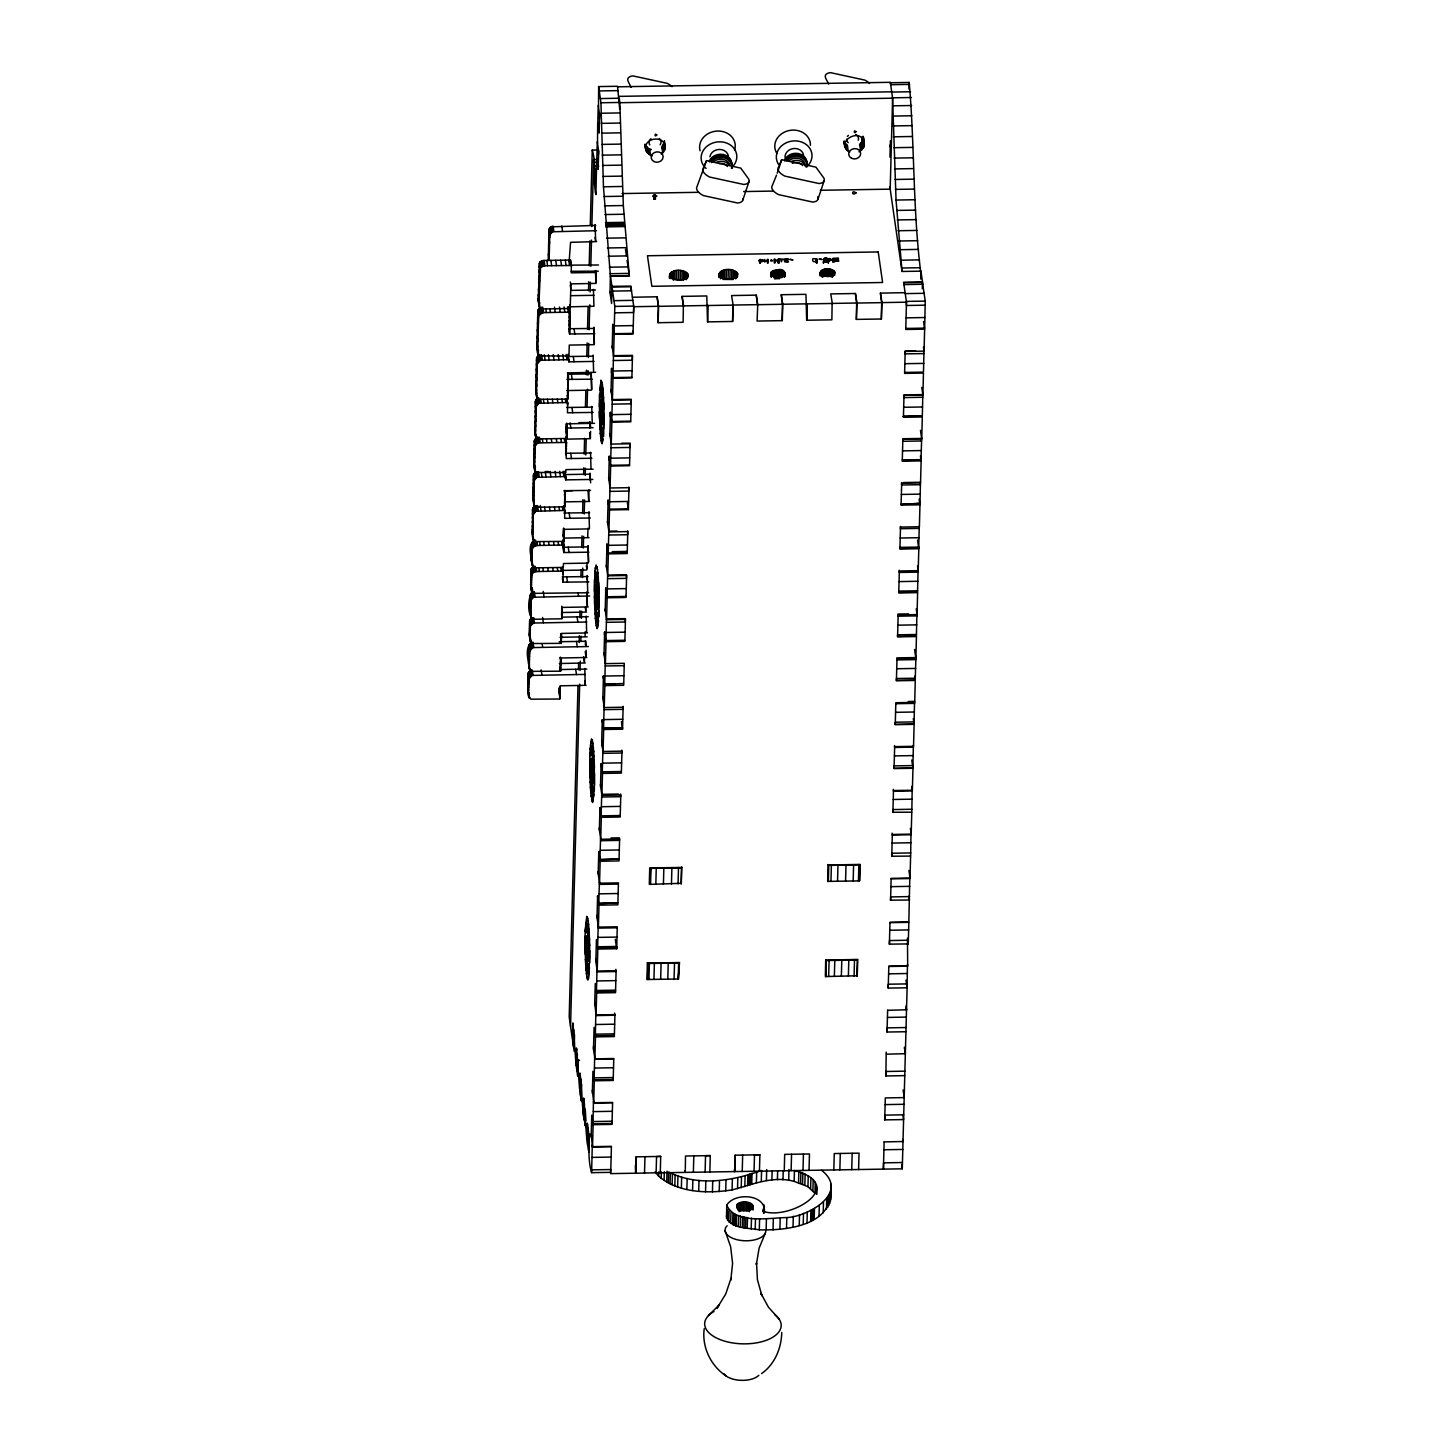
<?xml version="1.0" encoding="UTF-8"?>
<svg xmlns="http://www.w3.org/2000/svg" width="1453" height="1453" viewBox="0 0 1453 1453"><rect width="100%" height="100%" fill="white"/><g stroke="black" fill="none" stroke-linecap="round" stroke-linejoin="round"><path stroke-width="1.5" d="M904.62 372.422L923.49 372.113L923.999 350.754M591.171 1137.136L591.752 1115.196L593.133 1124.695L612.004 1124.386L612.603 1102.427L593.714 1102.736L592.315 1090.204M621.121 771.525L602.25 771.834L602.922 750.493L601.633 740.467M621.793 750.166L621.793 753.017L602.904 753.326M830.662 1195.129C827.683 1226.641 783.912 1230.528 759.301 1229.856C748.549 1227.622 729.751 1229.347 726.464 1216.088M764.26 1212.964C767.293 1194.003 734.491 1191.987 726.754 1205.173C735.236 1224.607 770.326 1217.705 786.818 1217.578C808.068 1216.651 850.15 1192.768 821.581 1170.283M584.996 936.259L585.468 960.07M589.791 765.15L589.736 758.738M594.422 591.262L594.967 570.629M599.326 406.422L600.997 380.141L602.45 384.991M815.242 1182.397L814.951 1193.313L807.959 1186.701L794.155 1181.398L794.446 1170.482C848.715 1185.303 790.014 1221.174 762.607 1211.148L764.441 1206.426M591.153 1133.867L592.552 1146.653L611.422 1146.344L610.696 1173.624L635.488 1173.207L635.924 1156.842L660.715 1156.443M603.576 728.098L622.465 727.79L603.576 728.098L604.103 706.648M622.974 706.321L622.956 709.336L604.085 709.645M623.428 683.491L604.757 684.327L605.265 662.786M920.893 273.473C912.756 210.122 914.754 145.881 909.197 82.44L890.308 82.748L890.671 84.71L909.542 84.401M589.773 962.976L589.646 944.868M594.495 785.455L594.204 761.59M599.126 605.265L598.963 616.817M604.03 420.426L602.141 443.801L601.596 442.366M606.391 622.32L606.446 618.942L625.335 618.615L625.28 622.011L606.391 622.32L605.919 640.555L624.79 640.246M607.554 578.675L607.626 575.079L626.515 574.752L626.443 578.367L607.554 578.675L607.082 596.765L625.952 596.438L625.734 595.458M574.553 1034.754L574.117 1051.118L572.627 1040.802L573.063 1024.438L575.969 1063.959L576.405 1047.94L576.732 1049.847M612.203 551.668L626.897 551.432L627.133 552.63L608.244 552.957L608.807 531.199L617.198 531.071M627.678 530.89L627.605 534.722L608.716 535.031M589.809 759.338L589.845 753.181M594.477 579.311L594.477 597.183M599.399 394.471L599.526 418.192M628.041 507.388L628.295 508.822L609.406 509.131L609.969 487.336M628.858 487.027L628.768 491.078L609.879 491.386M629.458 464.978L610.587 465.305L611.15 443.456M681.112 883.824L681.53 867.822L650.49 868.331L650.054 884.35L681.312 883.315M681.312 883.824L681.748 866.951M599.417 118.51L599.544 114.26M598.454 154.636L598.563 150.622M613.366 360.526L613.493 355.676L632.382 355.367L632.255 360.217L613.366 360.526L612.912 377.598L631.801 377.29M612.203 404.152L612.331 399.575L631.201 399.266L631.092 403.825L612.203 404.152L611.749 421.461L630.62 421.134M632.654 331.248L632.963 333.391L614.092 333.7L614.801 306.42L611.913 286.386L630.802 286.078L631.474 290.782L612.603 291.09M586.104 685.307L560.204 685.816L559.768 699.02L530.89 699.184L528.474 695.896L528.928 678.987L532.179 675.409L531.417 670.124L528.256 673.066L528.002 692.009M529.582 665.311C527.33 659.644 524.914 645.513 532.161 642.299L532.924 647.584L529.673 651.162L529.219 668.071L531.635 671.359L560.513 671.195L560.949 657.991L586.849 657.482M587.502 632.927L561.603 633.417L561.258 643.352L532.379 643.534L529.964 640.228L530.399 625.971L533.596 623.028L532.833 617.743L529.655 620.685L529.491 636.341M532.742 591.97C527.621 595.058 526.204 619.759 535.594 619.232L561.911 618.796L562.293 607.408L588.193 606.936M588.846 581.854L562.965 582.181L563.128 571.083L535.794 571.556L535.031 566.27L531.017 569.322L531.18 586.794M588.302 563.092L563.455 563.528L563.31 567.415L535.994 567.869L533.124 566.833C531.925 559.169 525.804 543.077 535.739 540.207M589.537 528.892L564.363 529.364L564 541.406L535.085 541.588L532.67 538.3L533.305 514.598L535.83 511.238L535.067 505.953L532.543 509.313L532.561 535.013M533.977 500.922L532.833 498.397L533.542 474.731L535.267 472.407L538.482 471.662M535.485 467.139L533.741 464.179L534.359 440.967L536.884 437.607L537.646 442.893L535.122 446.253L534.504 469.464L536.248 472.425L565.835 472.588L565.962 469.61L593.169 469.156M535.303 432.05L535.412 401.373L538.718 397.759M536.829 393.254L535.703 390.73L536.557 358.546L539.081 355.204L540.607 360.235L537.319 363.831L536.466 396.015L538.881 399.303L567.778 399.139L568.541 372.858L595.585 372.313M538.591 350.591L536.847 347.63L537.828 311.051L539.644 308.054L542.877 307.309M539.844 303.078L538.119 300.117L539.789 262.248L543.204 260.505L570.52 260.051L570.52 264.737M588.992 552.176L563.746 552.54L563.837 545.038L537.428 545.474C528.256 546.092 530.654 561.112 533.124 566.833M592.788 479.417L565.689 479.871L565.671 476.511L536.738 477.329L534.214 480.671L533.887 505.063L537.61 507.242L564.926 506.788L565.399 490.86L572.482 490.678M593.151 412.416L567.469 412.779L567.633 402.481L538.7 403.298L536.175 406.658L535.485 436.045L539.426 438.897L566.743 438.443L567.179 423.822L594.549 423.313M594.804 333.736L569.576 333.99L570.048 312.159L542.714 312.613L538.663 315.664L537.61 352.916L539.335 355.876L568.94 356.021L569.267 345.106L594.114 344.652M570.52 260.051L571.392 265.499L543.967 265.79L540.534 267.534L538.881 305.402L540.007 307.927L542.895 308.962L570.194 308.526L570.902 283.898L596.111 283.389M548.217 260.414L549.034 229.865L550.832 226.868L595.73 225.415M596.493 230.7L552.285 231.79L549.797 235.15L549.143 259.306L548.38 254.021M569.158 261.104L570.575 242.306L596.62 241.616M563.492 507.769L563.546 505.88M559.768 699.02L559.242 687.85L560.004 693.135M561.258 643.352L560.695 633.653L561.457 638.939M562.365 570.593L562.456 567.033L563.219 572.319M563.038 545.71L563.074 539.753L563.946 545.202M563.237 536.121L563.492 528.42L564.254 533.705M564.018 508.604L564.091 506.044L564.854 511.329M566.87 401.718L566.961 398.376L567.723 403.662M568.105 355.331L568.069 356.548L593.296 356.148M565.816 436.79L566.252 458.567L591.916 458.258M594.059 361.434L568.831 361.833L568.777 359.672L540.607 360.235M578.003 685.671L569.195 1016.991L572.373 1039.022L572.809 1022.912L573.154 1025.019M578.439 669.779L578.621 662.968M579.166 642.535L579.347 635.742M579.82 617.579L580.001 610.769M580.909 576.732L581.091 569.921M581.69 547.236L581.999 535.885M582.599 513.181L582.962 499.578M583.634 474.604L583.815 467.793M584.179 454.19L584.596 438.297M585.45 406.531L585.868 390.639M586.285 374.747L586.413 370.206M586.776 356.603L587.139 342.981M587.502 329.359L588.102 306.674M588.519 290.782L588.756 281.7M589.191 265.826L589.845 240.853M590.281 224.979L592.261 150.077L596.802 150.004M570.557 1026.508L579.674 684.145M580.038 670.523L580.292 661.133M580.819 641.027L580.946 636.178M581.418 618.342L581.618 611.204M582.508 577.513L582.762 568.087M583.307 548.017L583.616 536.32M584.197 513.999L584.578 499.995M585.232 475.422L585.414 468.229M585.777 455.007L586.213 438.733M587.048 407.367L587.521 389.222M587.902 375.183L588.029 370.642M588.374 357.456L588.737 343.417M589.101 329.795L589.773 304.839M590.118 291.962L590.372 282.136M590.808 266.262L591.498 240.09M591.861 226.559L593.641 159.594L598.164 159.521M594.495 184.876L594.931 168.494L596.329 178.229M619.723 109.356L617.525 86.272L598.654 86.581L598.491 107.013M588.065 491.041L588.701 500.704L588.992 489.788M589.736 428.308L589.9 421.751L590.663 427.037M594.985 231.318L595.149 224.779L595.621 240.98L595.112 237.457M596.802 159.884L597.274 141.704L598.654 151.221L598.164 169.402L596.711 159.358L595.893 194.593C592.715 179.863 596.783 164.716 592.261 150.077M597.764 123.505L598.255 105.324L599.617 114.841L599.145 133.022L597.692 122.96L597.51 143.248M573.39 1046.087L573.826 1029.723M584.524 657.664L584.415 662.023L583.652 656.738M585.105 636.105L585.214 631.746M585.886 606.646L585.777 611.005L585.268 607.481M587.048 562.711L586.885 569.267L586.376 565.744M587.739 536.92L587.975 528.184M590.554 431.396L590.372 437.952L589.609 432.667M593.896 305.548L593.423 289.347M585.414 645.005L585.523 640.646L586.285 645.931M586.812 592.261L587.339 606.282L587.121 591.843M587.139 579.892L587.248 575.533L587.72 591.734M589.809 479.726L589.991 473.188L590.626 482.832M595.385 270.549L595.966 282.372L596.257 271.457M586.177 650.29L585.995 656.847L585.232 651.562M586.649 632.291L586.177 616.09M589.428 527.893L588.955 511.692M591.008 468.465L590.536 452.264M592.225 422.623L591.752 406.422M593.587 371.332L593.133 355.131M579.093 1076.855L577.676 1075.892L576.187 1065.576L576.623 1049.193L579.547 1088.878L580.019 1073.004L580.31 1074.675M576.932 1070.698L577.368 1054.315M577.676 1075.892L578.112 1059.528L579.529 1060.49M580.474 1095.308L580.909 1078.925M582.399 1101.828L581.254 1100.666L581.69 1084.283M585.741 1126.82L583.343 1115.159L583.779 1098.795L586.74 1138.716L587.212 1123.133L587.466 1124.35M584.033 1119.918L584.469 1103.535M584.814 1125.403L585.25 1109.02L585.904 1120.681M610.024 292.671L610.387 275.907L603.467 186.801L600.943 102.763L598.654 86.581M587.575 1144.528L588.011 1128.146M589.119 1151.811L588.81 1133.74L589.555 1135.429M611.913 286.386L611.586 303.459L609.951 292.18M611.422 372.822L611.55 368.19L613.003 378.216L612.421 400.174L631.292 399.866L630.711 421.824L611.84 422.133L610.387 412.125L610.26 416.448M612.585 329.213L612.712 324.255L614.165 334.299L613.584 356.257L632.473 355.949L631.892 377.907L613.003 378.216M592.352 1093.237L592.933 1071.279L594.295 1080.796L593.714 1102.736M594.895 1058.837L593.496 1049.229L594.095 1027.362L595.476 1036.879L594.895 1058.837L613.765 1058.529L613.184 1080.469L594.295 1080.796M594.677 1005.403L595.276 983.463L596.638 992.962L596.057 1014.92L614.928 1014.612L614.347 1036.57L595.476 1036.879M597.219 971.022L595.857 961.505L596.438 939.546L597.801 949.063L597.219 971.022L616.108 970.695L615.527 992.653L596.638 992.962M598.4 927.105L597.02 917.588L597.601 895.629L598.981 905.146L598.4 927.105L617.271 926.796L616.69 948.736L597.801 949.063M599.562 883.188L600.143 861.229L598.781 851.73L598.182 873.671L599.562 883.188L618.433 882.879L617.852 904.838L598.981 905.146M599.944 807.814L599.362 829.772L600.725 839.289L619.614 838.962L619.032 860.921L600.143 861.229M601.106 763.897L600.525 785.855L601.905 795.372L620.776 795.063L620.195 817.004L601.324 817.331L599.926 807.777L599.798 809.339M603.068 751.455L603.649 729.497L602.25 719.816L601.705 741.956L603.068 751.455L621.957 751.147L621.357 773.105L602.486 773.414L601.088 763.788L600.961 765.658M603.449 676.081L602.868 698.039L604.23 707.557L623.119 707.23L622.538 729.188L603.649 729.497M604.611 632.164L604.03 654.122L605.411 663.64L624.281 663.331L623.7 685.289L604.829 685.598L603.413 675.845L603.286 678.297M605.792 588.265L605.211 610.224L606.573 619.723L625.462 619.414L624.863 641.372L605.992 641.681L604.575 631.873L604.448 634.634M606.954 544.348L606.373 566.307L607.735 575.824L626.624 575.497L626.043 597.455L607.154 597.764L605.738 587.92L605.61 590.99M608.135 500.431L607.536 522.39L608.916 531.907L627.787 531.598L627.206 553.557L608.335 553.865L606.882 543.949L606.773 547.345M609.297 456.533L608.716 478.491L610.078 487.99L628.967 487.681L628.386 509.64L609.497 509.949L608.062 499.995L607.935 503.701M610.46 412.616L609.879 434.574L611.259 444.091L630.13 443.764L629.549 465.723L610.66 466.032L609.225 456.06L609.098 460.074M611.64 368.699L611.041 390.657L612.421 400.174M612.803 324.782L612.222 346.758L613.584 356.257M591.825 1169.847L610.696 1169.538L610.514 1172.353L591.625 1172.662L592.279 1144.891M593.115 1121.553L611.985 1121.226L611.876 1123.46L592.987 1123.768L593.46 1101.083M594.277 1077.872L613.148 1077.563L613.021 1079.488L594.15 1079.797L594.658 1057.275M595.439 1034.173L614.31 1033.864L614.183 1035.499L595.312 1035.826L595.839 1013.467M596.602 990.492L615.473 990.165L615.346 991.509L596.456 991.836L597.02 969.641M597.764 946.775L616.635 946.466L616.508 947.519L597.619 947.846L598.2 925.815M598.927 903.058L617.816 902.749L598.781 903.839L599.381 881.989M600.089 859.341L618.978 859.032L599.944 859.849L600.561 838.163M618.524 794.046L601.742 794.319L601.088 815.841L619.977 815.533M592.552 1146.653L593.133 1124.695M600.725 839.289L601.324 817.331M601.905 795.372L602.486 773.414M604.23 707.557L604.829 685.598M605.411 663.64L605.992 641.681M606.573 619.723L607.154 597.764M607.735 575.824L608.335 553.865M608.916 531.907L609.497 509.949M610.078 487.99L610.66 466.032M611.259 444.091L611.84 422.133M627.097 260.378L629.349 275.979L610.46 276.306L612.022 287.076L630.893 286.768L633.78 306.71L633.054 333.99L614.165 334.299M653.814 199.297L653.923 195.192L656.865 196.155L653.832 197.118L652.669 196.119L653.923 195.192M654.195 199.243L654.304 195.138M654.613 199.224L654.722 195.12M655.012 199.243L655.121 195.156M655.394 199.297L655.503 195.211M635.433 1165.578L635.905 1173.243L660.261 1172.698M656.992 296.83L658.354 306.329L657.918 322.711L683.128 322.294L683.364 305.893L681.984 296.376L706.776 295.958L707.502 321.876L732.712 321.458L733.147 305.094L731.567 295.558L756.359 295.141L757.739 304.658L757.086 321.059L782.295 320.641L782.731 304.276L781.369 294.759M658.136 322.657L658.572 306.292L657.192 296.793L632.4 297.229M635.905 1173.243L636.341 1156.879M647.529 979.504L647.947 963.502L679.005 962.976L678.569 978.995L647.003 979.504L647.366 962.558M650.998 867.968L650.563 884.332L649.291 884.278L649.727 867.913L681.748 867.459M648.964 979.485L649.4 963.103M644.514 1173.098L644.95 1156.733M669.47 278.449C667.563 268.351 684.872 267.951 688.25 274.962C686.143 281.991 671.904 281.555 669.561 274.799M669.688 277.541L669.779 273.909M670.178 278.522L670.323 273.073M671.032 277.777L671.177 272.329M655.83 884.241L656.266 867.877M672.085 278.94L672.285 271.675M653.941 979.395L654.377 963.03M673.375 280.229L673.629 271.13M674.918 279.83L675.155 270.73M676.862 270.494L676.626 279.575L682.002 279.884L682.238 270.785M678.46 279.503L678.714 270.403M660.661 979.286L661.097 962.921M663.422 884.114L663.858 867.75M656.12 1172.916L656.556 1156.534L660.697 1156.334L660.28 1172.807L902.277 1168.811L907.108 987.822L905.982 980.103M680.276 279.612L680.531 270.512M794.155 1181.398C772.778 1175.404 752.345 1184.722 732.076 1189.898C707.502 1193.73 678.642 1193.022 658.681 1176.204L658.79 1171.844M683.564 280.302L683.818 271.202M661.188 1178.401L661.369 1171.844M685.017 279.03L685.198 271.765M686.179 279.702L686.379 272.419M667.799 979.159L668.235 962.794M687.16 278.649L687.305 273.2M671.468 883.987L671.904 867.623M687.85 277.686L687.941 274.054M664.094 1180.49L664.33 1171.754M666.727 1182.088L667.018 1171.172M668.344 1182.96L668.634 1172.044C697.985 1186.683 731.967 1181.144 761.572 1170.464L761.281 1181.38M674.083 979.068L674.519 962.685M670.051 1183.814L670.342 1172.916M678.061 883.878L678.497 867.514M672.14 1184.776L672.43 1173.861M678.642 962.631L678.206 978.995L679.532 962.54L647.439 963.139M674.846 1185.884L675.136 1174.968M677.643 1186.901L677.933 1175.986M681.366 1188.064L681.657 1177.148M707.72 321.839L708.156 305.475L683.364 305.893M686.869 1189.444L687.16 1178.528M692.572 1190.516L692.863 1179.6M693.372 1172.299L693.808 1155.916M719.053 277.614C717.146 267.534 734.455 267.134 737.833 274.145C735.727 281.156 721.487 280.738 719.144 273.981M719.271 276.724L719.362 273.091M719.816 275.888L719.907 272.256M720.561 278.776L720.761 271.493M721.669 278.122L721.869 270.839M698.711 1191.315L699.002 1180.399M723.213 270.312L722.958 279.412L733.147 279.485L733.402 270.385M724.502 279.012L724.738 269.913M726.209 278.758L726.446 269.659M728.044 278.685L728.298 269.586M705.105 1172.099L705.54 1155.734L710.281 1155.571L709.863 1171.99M705.54 1191.787L705.831 1180.871M729.86 278.794L730.114 269.695M731.586 279.067L731.822 269.967M732.512 321.44L732.948 305.057L757.739 304.658M734.6 278.213L734.782 270.93M735.763 278.885L735.963 271.602M712.442 1191.878L712.733 1180.962M736.744 277.832L736.889 272.365M737.434 276.869L737.525 273.218M719.235 1191.569L719.526 1180.653M725.719 1190.915L726.01 1179.999M726.464 1218.322L726.754 1205.173M727.463 1220.484L727.753 1209.568M728.807 1221.973L729.097 1211.075M730.677 1223.372L730.968 1212.456M732.076 1189.898L732.366 1178.982M732.875 1224.552L733.166 1213.636M733.275 1224.697L733.565 1213.8M734.655 1171.572L735.091 1155.208L759.883 1154.79L759.447 1171.172M735.182 1155.244L734.746 1171.608L734.364 1169.611M733.947 1224.988L734.237 1214.072M734.346 1225.133L734.582 1214.199M759.901 263.175L759.992 259.542L763.188 260.287L759.901 259.978L760.155 261.776L763.37 261.177L759.574 261.976L758.666 260.523L759.992 259.542M734.782 1225.297L735.073 1214.381M760.246 263.12L760.337 259.488M735.49 1225.551L735.781 1214.635M735.963 1225.714L736.144 1214.781M736.217 1225.805L736.362 1214.835M737.525 1188.736L737.815 1177.82M737.198 1208.624L737.307 1204.265C741.066 1200.16 756.268 1201.667 751.928 1208.714C747.968 1212.038 734.401 1211.239 737.307 1204.265M738.015 1210.131L738.197 1203.593M738.233 1226.386L738.524 1215.471M739.105 1211.729L739.341 1203.011M740.431 1211.293L740.667 1202.557M741.23 1187.755L741.52 1176.839M740.285 1226.95L740.576 1216.034M742.229 1171.481L742.665 1155.117M741.865 1211.003L742.102 1202.267M767.438 263.047C766.93 254.511 769.545 264.591 767.747 260.832L765.004 260.868C764.95 265.245 763.551 256.527 764.968 260.559L767.693 260.505L767.529 259.397M742.356 1227.44L742.646 1216.524M768.165 263.029L768.256 259.397M743.391 1210.839L743.627 1202.103M744.826 1186.647L745.117 1175.731M743.972 1227.803L744.263 1216.888M744.953 1210.839L745.189 1202.103M745.589 1228.13L745.879 1217.214M770.798 276.161L770.907 272.528C793.156 260.378 783.476 289.51 770.907 272.528M771.18 277.323L771.325 271.874M746.515 1210.967L746.751 1202.249M747.587 1185.684L747.877 1174.769M771.852 276.724L771.997 271.275M747.242 1228.439L747.532 1217.523M748.604 1185.285L748.894 1174.387M772.724 276.215L772.869 270.767M748.023 1211.257L748.259 1202.521M749.639 1184.885L749.93 1173.97M773.722 277.614L773.922 270.349M774.249 262.939L774.34 259.288L778.154 261.395L778.517 259.215L778.899 261.903L775.103 259.796L774.721 261.958L774.34 259.288M749.439 1211.693L749.657 1202.957M750.347 1184.595L750.711 1173.661M775.085 262.92L775.194 259.27M774.885 279.121L775.139 270.022M750.747 1210.077L750.929 1203.538M751.746 1184.068L752.036 1173.152M776.229 278.922L776.465 269.84M751.201 1229.056L751.492 1218.141M751.819 1208.569L751.928 1204.192M752.527 1209.296L752.654 1204.918M777.736 262.866L777.827 259.233M752.963 1210.058L753.09 1205.699M754.053 1171.281L754.488 1154.917L759.883 1154.808M777.682 278.867L777.918 269.768M778.427 262.866L778.517 259.215M779.189 263.175L779.244 259.215L783.585 259.451L781.805 259.488L781.423 261.849L781.078 259.506L779.244 259.215M779.117 278.958L779.353 269.858M755.215 1229.529L755.506 1218.613M756.395 1182.56L756.686 1171.663M780.497 277.341L780.697 270.076M781.732 277.668L781.932 270.403M782.876 276.288L783.022 270.839M782.095 320.604L782.531 304.24L781.151 294.723L805.943 294.323L806.669 320.241L831.879 319.823L832.115 303.423L856.907 303.005L856.471 319.388L881.462 319.006L881.898 302.642L880.536 293.125L905.11 292.671M783.803 276.815L783.948 271.366M784.529 277.414L784.674 271.965M759.301 1229.856L759.592 1218.94M785.092 276.27L785.183 272.637M763.57 1213.237L763.788 1204.501M766.403 1180.49L766.694 1169.574M766.131 1230.092L766.421 1219.176M771.888 1179.909L772.124 1171.172M773.032 1229.946L773.323 1219.031M777.409 1179.691L777.646 1170.955M779.898 1229.401L780.188 1218.486M782.985 1179.836L783.221 1171.1M784.257 1170.791L784.674 1154.372L809.466 1153.973L809.03 1170.373M806.887 320.205L807.323 303.84L782.531 304.24M786.527 1228.475L786.818 1217.578M788.688 1180.399L788.979 1169.483M791.122 1170.664L791.558 1154.3M815.823 262.43L815.696 258.743L812.863 258.743C810.865 264.573 821.145 260.232 815.696 258.743M816.023 262.466L816.132 258.834M816.404 262.612L816.314 258.888M816.731 262.775L816.677 259.052M817.058 263.066L816.949 259.233M793.011 1227.204L793.302 1216.288M820.218 276.052C817.948 267.534 832.133 266.734 835.003 272.528C833.35 278.05 822.144 277.723 820.309 272.401M820.382 275.344L820.491 271.693M820.818 274.69L820.909 271.039M821.435 275.907L821.581 270.458M822.253 277.214L822.452 269.949M798.569 1182.56L798.859 1171.645M823.379 263.138C823.887 249.444 834.076 266.916 823.524 259.379M823.306 276.796L823.506 269.513M823.488 262.902L823.76 259.07M823.778 262.593L824.051 258.852M824.142 262.375L824.45 258.652M824.596 262.23L824.686 258.598M799.241 1225.533L799.513 1214.617M824.523 276.488L824.705 269.205M824.85 262.176L824.941 258.543M800.621 1183.251L800.912 1172.335M825.122 262.139L825.231 258.489M825.431 262.103L825.522 258.471M825.758 262.103L825.849 258.452M826.085 262.103L826.176 258.471M825.867 276.288L826.049 269.005M826.394 262.121L826.503 258.489M826.684 262.158L826.793 258.507M826.957 262.194L827.066 258.561M802.583 1184.013L802.873 1173.098M803 1170.482L803.436 1154.1M827.211 262.248L827.32 258.616M827.302 276.233L827.502 268.95M827.538 258.688L827.665 262.412L827.956 258.888M828.21 262.811L828.083 258.961M828.446 263.138L828.392 259.27M803.218 1224.225L803.509 1213.309M828.737 276.306L828.936 269.041M804.853 1185.012L805.144 1174.097M830.081 276.524L830.281 269.241M831.316 276.851L831.516 269.568M806.996 1222.772L807.287 1211.856M807.959 1186.701L808.249 1175.804M832.424 277.287L832.605 270.004M832.678 262.049L833.459 258.398L833.84 261.086L830.044 258.979L829.663 261.159L829.282 258.471L833.078 260.577L832.769 258.416M833.368 262.049L833.459 258.398M833.386 275.997L833.532 270.53M834.167 274.78L834.258 271.148M834.603 262.03L834.694 258.38L838.544 258.325L835.439 258.707L838.472 259.469L835.729 260.723L838.98 260.995L835.075 261.068L834.694 258.38M834.676 275.452L834.767 271.802M810.611 1188.554L810.901 1177.638M810.611 1221.174L810.901 1210.258M811.882 1220.538L812.173 1209.622M812.899 1190.643L813.19 1179.727M813.026 1219.939L813.317 1209.023M814.17 1219.321L814.461 1208.406M816.277 1193.93L816.513 1185.194M816.822 1194.33L817.004 1187.773M828.373 881.39L828.791 865.389L859.849 864.862L859.413 880.881L827.683 881.408L827.974 864.517M819.02 1216.252L819.31 1205.354M825.558 976.561L825.722 959.924L825.558 976.561L857.379 975.762M825.831 976.543L826.267 960.542L857.306 960.033L856.889 976.035M828.664 976.507L829.1 960.124M830.953 881.353L831.388 864.971M823.197 1212.874L823.488 1201.958M826.466 1209.332L826.757 1198.416M827.865 1207.316L828.156 1196.4M834.367 976.416L834.803 960.033M837.546 881.244L837.981 864.862M828.955 1205.391L829.245 1194.475M829.808 1203.447L830.099 1192.532M830.408 1201.504L830.953 1184.213M830.753 1199.579L831.152 1186.72M856.253 319.424L856.689 303.059L855.327 293.542M833.822 1169.956L834.258 1153.555L859.05 1153.155L858.596 1169.556M841.36 976.289L841.796 959.924M845.573 881.099L846.009 864.735M839.87 1169.865L840.288 1153.5M848.37 976.18L848.806 959.815M853.165 880.972L853.601 864.608M854.073 976.089L854.509 959.706M858.868 864.517L858.432 880.899L859.686 880.809L860.122 864.426L828.119 865.025M851.73 1169.665L852.166 1153.301M857.179 976.035L857.815 959.398L825.994 960.179M881.263 318.97L881.699 302.605L880.318 293.088M889.962 157.215L890.398 140.65M617.616 86.817L890.326 82.312L892.614 98.186L890.18 189.144L820.327 190.289M909.015 89.105L909.197 82.44M884.132 1141.822L883.406 1169.102L883.569 1162.836L902.458 1162.527M903.058 1115.759L903.603 1119.573L884.714 1119.882L885.313 1097.923L904.184 1097.596L903.094 1089.986M904.765 1075.638L885.876 1075.965L886.203 1052.117M905.945 1031.739L887.038 1032.03L887.638 1010.089M907.108 987.822L888.219 988.076L888.818 966.191L907.689 965.864L907.453 938.202M889.399 944.232L889.981 922.274L908.851 921.965L909.814 876.613M890.562 900.315L891.143 878.357L910.032 878.048L910.613 856.089L891.706 856.235L891.815 853.238L910.704 852.929L910.995 832.823M891.742 856.398L892.324 834.458L911.194 834.131L911.776 812.191L892.869 812.263L892.977 809.575L911.866 809.248L912.175 789.015M892.905 812.499L893.486 790.541L912.375 790.232L912.956 768.274L911.757 760.01M922.292 288.729L922.492 281.936L903.603 282.245L906.49 302.188L905.764 329.468L924.635 329.159L924.054 351.117L905.183 351.426L904.601 373.385L923.472 373.076L922.891 395.034L904.002 395.343L903.421 417.302L922.31 416.993L921.711 438.933L902.84 439.26L902.259 461.219L921.129 460.892L920.548 482.85L901.677 483.159L901.078 505.117L919.967 504.809L919.386 526.767L900.497 527.076L899.916 549.034L918.805 548.725L918.205 570.666L899.334 570.993L898.753 592.951L917.624 592.624L917.043 614.583L898.172 614.891L897.573 636.85L916.462 636.541L915.88 658.5L896.991 658.808L896.41 680.767L915.281 680.458L914.7 702.398L895.829 702.725L895.248 724.666L914.119 724.357L913.537 746.315L894.648 746.624L894.067 768.583L912.956 768.274M884.714 1119.882L884.841 1115.123L903.73 1114.796M920.748 279.067L920.93 271.166L902.041 271.457L889.854 186.765M907.09 987.768L907.453 964.229M908.252 943.814L908.851 922.346L889.962 922.655M913.029 765.586L894.14 765.894L894.031 768.292L912.902 767.983L913.374 745.207M914.191 721.887L895.302 722.214L895.175 724.339L914.064 724.012L914.555 701.381L908.252 701.49M915.354 678.206L896.465 678.515L896.338 680.349L915.227 680.04L915.844 659.626L915.735 657.573L896.846 657.882L896.955 659.934L915.844 659.626M916.516 634.507L897.627 634.816L897.5 636.378L916.389 636.069L916.916 613.747M917.678 590.79L898.789 591.099L898.662 592.388L917.533 592.079L918.096 569.921M918.841 547.073L899.952 547.381L899.825 548.399L918.696 548.09L919.277 526.095M920.003 503.356L900.969 504.409L920.003 503.356L920.457 482.269L903.675 482.541M904.238 460.383L921.02 460.111L921.638 438.425L902.749 438.733L902.785 441.276L921.656 440.967M922.328 415.867L903.294 416.412L922.328 415.867L922.818 394.598L903.929 394.907L903.948 397.577L922.837 397.268M905.782 328.451L924.671 328.124L925.252 301.098L922.455 282.427L903.584 282.754L903.948 284.588L922.818 284.261M593.55 163.045L593.641 159.612M885.876 1075.965L886.003 1071.479L904.892 1071.17M887.038 1032.03L887.165 1027.852L906.054 1027.543M888.219 988.076L888.328 984.208L907.217 983.899M599.036 610.986L597.219 628.64L596.22 625.226M594.331 790.686L594.477 773.268M910.577 855.908L910.704 852.929M589.936 753.78L590.063 748.386M585.214 931.3L587.266 917.243M911.739 811.955L911.866 809.248M603.631 436.318L604.012 414.541M594.241 790.105L592.606 802.51L591.153 795.953M589.518 967.607L587.866 980.03L587.339 978.614M602.123 721.978L602.25 719.816M599.689 390.258L601.088 380.74L601.996 382.411M594.767 575.097L595.294 567.723M590.136 748.985L591.462 738.869L592.443 741.121M661.369 154.254L665.183 148.696L664.421 140.632M858.977 151.857L863.881 147.007L863.609 137.345M598.636 620.576L597.564 627.732L596.693 627.206M594.005 794.446L592.515 801.911L591.607 799.114M598.636 853.038L598.763 851.767M590.408 745.098L591.989 739.722M704.233 1328.66C701.672 1346.731 710.735 1365.838 725.937 1375.846M781.75 1332.492C781.423 1348.293 774.703 1364.367 761.535 1373.648M589.664 595.984L533.505 597.256L531.108 599.944L530.672 616.417M535.794 571.556L532.888 572.736L531.689 575.243L531.362 590.808L533.705 593.369L588.737 592.751M597.474 896.737L597.619 895.756M603.249 439.133L602.051 443.201M588.701 978.359L589.755 950.771M864.299 142.013C859.395 126.229 833.84 143.466 849.751 152.002M595.385 568.323L596.093 564.981L597.546 569.812M662.731 153.11L661.823 146.771L664.275 142.321L665.183 148.696M863.482 139.016L863.881 147.007M706.503 160.647L702.816 169.184A12.641 5.885 18.5 0 0 709.627 177.048L743.863 184.477A12.641 5.885 18.5 0 0 748.767 179.155L740.739 168.094L706.503 160.647L696.623 187.709A12.641 5.885 18.5 0 0 703.434 195.592L737.67 203.02A12.641 5.885 18.5 0 0 742.919 198.825M742.883 199.896L749.076 181.353M777.21 173.179L781.696 159.703L815.932 167.149L823.96 178.21A12.641 5.885 18.5 0 1 819.056 183.532L784.82 176.104A12.641 5.885 18.5 0 1 778.009 168.239L781.696 159.703M818.075 198.952L824.269 180.408M776.556 175.105L771.815 186.783A12.641 5.885 18.5 0 0 778.626 194.648L812.863 202.076A12.641 5.885 18.5 0 0 817.767 196.754M765.422 1232.87L759.12 1248.145L756.359 1264.51L756.541 1262.948L757.413 1279.639L761.917 1295.767L760.954 1293.406L768.492 1307.264L779.062 1319.033M862.973 140.632L859.649 144.61L860.576 150.949M572.627 1040.802L573.59 1039.694M708.483 1315.546L719.253 1304.848L717.074 1308.118L725.737 1293.987L731.022 1278.349L730.823 1280.075L732.584 1263.329L730.659 1246.747L725.12 1230.891M576.187 1065.576L577.495 1064.668M537.646 442.893L566.688 442.438M535.83 511.238L564.763 510.421L564.654 518.34L590.336 517.976M583.343 1115.159L585.396 1114.633M533.596 623.028L586.776 622.029M532.924 647.584L588.338 646.549M532.179 675.409L585.359 674.41M568.849 306.837L593.968 306.256M559.351 663.531L585.287 662.968M565.326 439.169L590.536 438.661M566.616 390.585L591.462 390.112M599.29 90.94L618.161 90.631M618.996 96.37L891.688 91.811M891.724 92.066L910.613 91.757M600.38 98.55L619.25 98.241L619.813 102.455L623.337 205.545L629.276 275.58L610.387 275.907M600.943 102.763L619.813 102.455M911.431 97.514L892.56 97.823L896.047 200.06L902.041 271.457M619.904 102.709L892.614 98.186M892.741 105.833L911.63 105.524M601.124 113.243L620.013 112.934M892.941 116.077L911.83 115.75M601.342 123.36L620.213 123.051M893.177 125.939L912.048 125.612M601.56 133.167L620.449 132.841M893.45 136.8L912.339 136.491M601.887 144.41L620.758 144.101M893.795 147.697L912.666 147.389M602.214 155.162L621.103 154.853M594.023 162.264L598.218 162.191M894.14 158.105L913.029 157.796M602.577 165.442L621.466 165.115M594.604 166.296L598.799 166.223M894.558 168.911L913.428 168.602M603.013 176.431L621.902 176.122M895.012 179.464L913.883 179.155M603.467 186.801L622.356 186.474M621.993 193.576L698.621 192.305M743.7 191.56L772.996 191.088M895.484 189.399L914.355 189.09M603.958 196.536L622.828 196.228M896.047 200.06L914.918 199.733M604.448 205.854L623.337 205.545M604.975 214.554L623.846 214.245M896.646 210.431L915.535 210.122M605.483 222.636L624.354 222.309M605.574 224.071L624.463 223.744M897.264 219.93L916.135 219.621M605.683 225.487L624.554 225.161M605.774 226.886L624.645 226.559M898.027 230.736L916.916 230.428M606.609 238.165L625.48 237.856M898.844 240.998L917.733 240.689M607.408 247.973L626.279 247.664M899.625 249.716L918.496 249.389M608.153 256.218L627.042 255.91M900.678 260.178L919.549 259.869M609.297 267.207L628.186 266.898M596.438 272.474L571.192 272.837L571.41 265.136L598.491 264.991M901.586 268.024L920.457 267.715M610.097 273.709L628.967 273.4M570.648 290.4L595.476 289.982M571.41 295.685L593.986 295.304M905.237 293.615L924.126 293.306M613.965 300.662L632.854 300.353M614.801 306.42L633.69 306.111L633.526 312.522L614.637 312.831M925.252 301.098L906.363 301.407L906.4 305.493L925.27 305.184M633.78 306.71L658.572 306.292M881.699 302.605L906.49 302.188M658.354 306.329L683.564 305.911L682.202 296.412M707.938 305.511L733.147 305.094M782.731 304.276L757.522 304.694L756.159 295.177M807.105 303.877L832.315 303.459L830.735 293.906L855.526 293.506L856.907 303.005M856.689 303.059L881.898 302.642M906.073 317.844L924.943 317.535M614.292 325.908L633.163 325.599M569.576 333.99L568.813 328.705L594.041 328.451M915.608 350.881L905.11 351.063L905.11 353.878L923.999 353.569M904.856 363.704L923.727 363.395M613.093 371.024L631.964 370.715M567.905 374.166L591.389 373.911M566.924 379.396L592.152 379.197M566.706 407.494L592.388 407.131M903.693 407.294L922.564 406.967M611.931 414.614L630.802 414.305M578.984 422.66L590.1 422.46M565.617 428.054L593.078 427.709M621.648 443.274L630.039 443.147L629.93 447.451L611.041 447.76M565.489 453.282L591.153 452.973M902.531 450.866L921.402 450.557M610.769 458.185L629.658 457.877M902.295 459.929L921.166 459.62M548.489 471.499L545.256 471.553L546.019 476.838M589.773 474.168L564.926 474.586L564.908 471.226L565.744 477.383M920.494 484.684L901.623 484.993L901.568 482.578M590.554 490.387L563.946 490.696M901.369 494.438L920.258 494.129M564.854 501.866L589.718 501.448M609.606 501.757L628.495 501.448M563.909 513.054L589.573 512.691M919.331 528.402L900.46 528.71L900.388 526.404M589.028 537.664L564.091 538.082L563.383 532.779M900.206 538.01L919.095 537.701M608.444 545.329L627.333 545.02M562.983 547.254L588.229 546.891M564.091 570.375L586.685 570.012M562.202 576.895L588.084 576.569M918.169 572.137L899.298 572.446L899.207 570.23M899.044 581.6L917.933 581.273M607.281 588.901L626.17 588.592M561.802 612.512L586.54 612.094M562.002 617.144L588.229 616.708M908.525 613.892L898.027 614.056L898.136 616.181L917.006 615.872M897.881 625.171L916.77 624.863M606.137 632.473L625.008 632.164M560.059 637.286L587.175 636.832M559.187 641.736L585.341 641.3M605.247 665.983L624.118 665.674M560.604 669.524L586.83 669.088M896.737 668.743L915.608 668.434M604.975 676.026L623.846 675.718M615.037 683.636L604.757 684.327M895.793 703.706L914.682 703.379M895.575 712.333L914.446 712.006M603.812 719.598L622.683 719.289M913.519 747.151L894.63 747.46L894.485 745.516M894.412 755.905L913.283 755.596M602.65 763.152L621.539 762.843M912.357 790.941L893.468 791.249L893.304 789.324M601.742 797.007L620.631 796.698L620.613 794.01M893.25 799.477L912.121 799.168M601.488 806.724L620.377 806.397M611.041 837.981L619.432 837.854L619.468 840.379L600.579 840.706M911.176 834.73L892.305 835.039L892.124 833.132M892.088 843.067L910.977 842.758M600.325 850.277L619.214 849.969M891.143 878.847L910.014 878.538M599.417 884.405L618.306 884.096M890.925 886.657L909.814 886.348M599.181 893.831L618.052 893.522M909.542 896.592L890.653 896.901L890.544 900.188L909.451 900.006L908.888 896.192M598.255 928.122L617.144 927.795M889.763 930.247L908.652 929.92M598.018 937.385L616.889 937.076M908.379 940.236L889.49 940.563L889.381 944.141L908.27 943.923M888.8 966.481L907.689 966.172M597.092 971.839L615.981 971.53L615.89 969.333M888.6 973.837L907.489 973.51M596.856 980.938L615.727 980.63M887.638 1010.325L906.527 1009.781L905.982 1005.985M595.93 1015.574L614.819 1015.247L614.71 1013.141M887.438 1017.427L906.327 1017.1M595.694 1024.51L614.583 1024.183M886.475 1054.17L905.346 1053.697L904.529 1047.976M594.767 1059.31L613.638 1059.001M594.531 1068.064L613.42 1067.755M593.605 1103.063L612.476 1102.754M885.131 1104.607L904.002 1104.298M593.369 1111.618L612.258 1111.309M884.132 1141.913L903.021 1141.513L902.694 1139.388M592.424 1147.016L611.313 1146.708M883.933 1149.759L902.803 1149.45M592.152 1157.387L611.041 1157.078M710.299 1155.607L685.507 1156.025L685.289 1172.426L684.817 1170.664M571.247 271.293L598.309 271.166M651.362 149.55L649.636 148.933L650.544 155.308L652.27 155.889M644.878 144.791L646.658 152.075L650.544 155.308M529.855 636.941L532.161 647.82M528.365 692.609L529.437 693.571M646.785 146.989L648.092 148.115L649.001 154.454M658.681 1176.204L655.067 1171.899M530.981 612.93L529.927 611.132M645.895 150.622L644.987 144.283L646.785 147.025L647.693 153.364M828.591 84.074L825.613 77.972A12.641 5.885 18.5 0 1 830.517 72.65L864.753 80.078A12.641 5.885 18.5 0 1 869.512 83.366M631.092 87.343L628.096 81.241A12.641 5.885 18.5 0 1 633.018 75.919L667.254 83.348A12.641 5.885 18.5 0 1 671.994 86.635M665.093 145.318C662.223 134.984 644.188 138.235 645.477 149.005M587.72 918.641L586.74 916.389L585.123 930.701L585.25 954.421M601.142 440.386L601.687 442.965M586.867 976.616L587.43 979.195M606.864 595.766L607.082 596.765M608.008 551.74L608.244 552.957M583.888 1099.521L583.616 1098.05L583.143 1113.797L580.201 1073.985L579.765 1090.349L581.254 1100.666M596.983 566.652L597.964 573.445M592.37 740.521L592.915 743.7M587.63 918.042L588.174 921.22M609.17 507.715L609.406 509.131M610.314 463.67L610.587 465.305M595.512 191.905L595.803 193.758M611.459 419.645L611.749 421.461M612.621 375.601L612.912 377.598M597.782 166.768L598.091 168.766M613.765 331.556L614.092 333.7M598.745 130.261L599.054 132.441M920.93 271.166L922.492 281.936M923.545 321.549L924.635 329.159M923.454 346.995L924.054 351.117M921.783 387.424L922.891 395.034M920.476 430.36L921.711 438.933M920.421 455.97L921.129 460.892M919.15 499.106L919.967 504.809M863.1 136.255L864.39 145.391M861.593 138.326L863.064 148.497M861.03 143.484L861.938 149.822M917.533 540.007L918.805 548.725M917.497 565.816L918.205 570.666M916.225 608.88L917.043 614.583M847.299 144.81L848.207 151.148M845.991 143.72L846.899 150.059M844.938 142.43L845.846 148.769M844.175 140.977L845.101 147.316M844.066 141.486L844.683 145.718M914.573 649.509L915.88 658.5M914.682 676.244L915.281 680.458M913.301 718.654L914.119 724.357M911.812 786.418L912.375 790.232M910.359 828.428L911.194 834.131M908.924 870.438L910.032 878.048M904.42 1047.268L905.346 1053.861M901.677 1164.616L902.277 1168.811M663.767 143.956L664.693 150.313M662.949 145.445L663.858 151.784M645.731 145.736L646.658 152.075M625.48 249.244L626.461 255.928M627.405 502.901L628.386 509.64M600.688 437.244L601.233 440.986M570.575 262.012L571.083 265.536M568.759 260.087L569.522 265.372M570.357 281.991L570.866 285.514M561.784 225.978L562.529 231.263M570.266 285.133L570.775 288.657M565.29 260.141L566.052 265.427M574.062 328.778L574.825 334.063M569.685 305.003L570.194 308.526M570.139 312.613L569.285 306.874L569.612 332.41M569.322 309.38L570.085 314.647M569.231 312.577L569.994 317.862M569.14 316.445L569.903 321.731M560.749 260.214L561.512 265.499M567.505 306.91L568.268 312.195M569.031 320.495L569.794 325.781M568.922 324.219L569.685 329.504M573.317 356.475L574.08 361.761M553.103 226.123L553.865 231.408M552.285 226.25L553.048 231.536M564.036 306.964L564.799 312.25M551.522 226.505L552.285 231.79M550.832 226.868L551.577 232.153M555.736 260.305L556.499 265.59M550.215 227.34L550.978 232.607M571.41 374.238L572.155 379.524M621.43 721.578L622.538 729.188M549.724 227.885L550.487 233.17M568.014 354.387L568.849 361.016M568.087 356.094L568.831 361.833M549.343 228.502L550.106 233.788M549.107 229.193L549.797 235.15M548.962 232.298L549.724 237.584M559.496 307.037L560.259 312.322M566.234 354.405L566.997 359.69M548.816 237.838L549.579 243.123M568.395 377.925L567.633 372.64L568.159 387.17M548.616 245.43L549.379 250.715M550.887 260.378L551.65 265.663M567.524 377.035L568.286 382.321M571.955 407.476L572.718 412.761M562.783 354.478L563.546 359.763M567.524 388.332L568.032 391.856M567.415 392.274L567.923 395.797M567.342 394.889L567.851 398.413M554.501 307.11L555.264 312.395M567.288 395.616L567.778 399.139M546.818 260.45L547.581 265.736M566.906 399.884L567.669 405.169M570.103 422.805L570.866 428.09M565.362 398.994L565.871 402.517M558.224 354.55L558.987 359.835M544.112 260.487L544.875 265.772M595.784 622.084L596.311 625.825M543.204 260.505L543.967 265.79M566.597 423.114L567.106 426.637M549.906 308.962L550.415 312.486M567.033 429.089L566.27 423.804L566.743 438.443M570.738 453.318L571.501 458.585M542.369 260.632L543.131 265.917M566.198 426.492L566.961 431.777M561.893 399.048L562.402 402.572M566.143 429.107L566.888 434.393M541.606 260.868L542.35 266.153M566.071 431.305L566.797 438.043M540.897 261.231L541.66 266.517M540.28 261.703L541.043 266.989M565.889 438.679L566.634 443.964M553.23 354.623L553.993 359.908M566.071 442.856L566.579 446.38M539.789 262.248L540.534 267.534M539.408 262.884L540.153 268.151M565.998 445.78L566.507 449.304M545.819 309.035L546.328 312.558M565.907 448.832L566.416 452.355M539.154 263.556L539.826 269.513M564.309 438.588L564.817 442.112M539.027 266.026L539.789 271.311M565.835 451.647L566.343 455.17M538.918 270.204L539.681 275.489M557.353 399.121L557.861 402.644M538.754 275.961L539.517 281.246M543.113 309.071L543.622 312.595M538.591 282.5L539.354 287.785M541.951 307.328L542.714 312.613M560.84 438.643L561.348 442.166M548.38 354.714L549.125 359.999M538.409 288.984L539.172 294.269M541.115 307.437L541.878 312.722M564.981 472.697L565.707 479.181M564.926 474.332L565.689 479.871M540.353 307.691L541.115 312.976M538.264 294.632L539.027 299.917M539.245 302.642L539.753 306.165M538.155 298.61L539.517 307.4M539.644 308.054L540.407 313.339M563.128 471.262L563.891 476.548M569.158 513.018L569.921 518.303M538.119 300.117L539.172 306.801M552.34 399.212L552.848 402.735M539.045 308.508L539.808 313.794M538.536 309.071L539.299 314.357M564.799 490.424L565.308 493.929M564.472 491.314L565.235 496.599M538.155 309.689L538.918 314.974M537.919 310.379L538.591 316.336M544.294 354.768L545.057 360.053M556.299 438.715L556.808 442.239M564.4 494.256L565.163 499.541M537.773 312.867L538.536 318.153M564.581 498.851L565.09 502.375M578.058 592.642L578.566 596.166M564.509 501.249L565.017 504.772M537.664 317.135L538.427 322.421M559.659 471.317L560.422 476.602M564.472 502.829L564.926 506.788M537.501 323.002L538.264 328.287M564.055 507.206L564.817 512.491M541.588 354.823L542.35 360.108M547.49 399.284L547.999 402.808M537.338 329.668L538.1 334.953M540.679 354.841L541.442 360.126M562.474 506.934L562.983 510.457M568.232 547.218L568.995 552.503M537.156 336.279L537.919 341.564M584.778 668.471L585.25 684.672L584.742 681.148M551.286 438.806L551.795 442.33M577.113 616.889L577.876 622.175M539.081 355.204L539.844 360.489M536.992 342.036L537.755 347.321M537.991 350.155L538.754 355.44M563.8 528.165L564.309 531.689M538.373 355.549L539.136 360.834M555.119 471.39L555.881 476.675M536.902 346.086L538.264 354.913M563.437 530.636L564.2 535.921M536.847 347.63L537.683 353.624M537.773 356.021L538.536 361.307M563.328 534.595L564.091 539.88M559.024 506.988L559.532 510.512M563.292 535.794L564 541.406M537.265 356.566L538.028 361.851M543.404 399.357L543.912 402.881M536.884 357.202L537.646 362.487M536.647 357.874L537.41 363.159M563.165 540.625L563.891 547M536.557 358.546L537.319 363.831M563.11 543.041L563.855 548.326M536.52 360.162L537.283 365.448M563.074 544.439L563.8 550.996M563.001 546.709L563.746 552.54M536.411 363.904L537.174 369.189M576.46 641.445L577.222 646.73M561.566 541.551L562.075 545.075M566.706 576.914L567.469 582.199M540.716 399.393L541.224 402.917M546.437 438.879L546.946 442.402M536.284 369.08L537.047 374.365M539.789 399.412L540.298 402.935M536.121 374.928L536.884 380.214M550.106 471.48L550.869 476.766M538.972 399.521L539.481 403.044M554.465 507.061L554.973 510.584M535.975 380.759L536.738 386.044M537.937 398.013L538.7 403.298M562.42 568.632L563.183 573.917M535.83 385.826L536.593 391.093M537.247 398.376L538.01 403.662M558.097 541.606L558.606 545.129M615.309 939.237L616.69 948.736M535.739 389.386L536.865 396.251M535.703 390.73L536.756 397.414M575.715 669.27L576.478 674.555M536.629 398.83L537.392 404.116M542.35 438.951L542.859 442.475M560.785 567.596L561.294 571.12M562.456 578.657L562.965 582.181M536.121 399.393L536.884 404.679M535.757 400.011L536.502 405.296M535.503 400.701L536.266 405.986M535.412 401.373L536.175 406.658M535.376 402.79L536.139 408.075M535.285 406.132L536.048 411.417M539.408 437.244L540.171 442.529M549.47 507.151L549.979 510.675M535.176 410.745L535.939 416.03M538.482 437.262L539.245 442.547M553.557 541.678L554.065 545.202M557.28 567.651L557.789 571.174M535.031 415.958L535.794 421.243M537.664 437.371L538.427 442.656M561.73 606.192L562.238 609.715M534.886 421.152L535.648 426.437M561.675 608.099L562.184 611.622M561.621 610.206L562.129 613.729M534.777 425.656L535.539 430.942M536.048 434.338L536.557 437.862M536.193 437.971L536.956 443.256M541.424 473.387L541.933 476.911M561.566 612.222L562.075 615.745M534.686 428.835L535.703 436.717M561.512 613.911L562.002 618.524M534.65 430.052L535.485 436.045M535.576 438.443L536.339 443.728M535.067 438.988L535.83 444.273M534.686 439.623L535.449 444.909M544.621 507.224L545.129 510.748M534.45 440.295L535.213 445.581M534.359 440.967L535.104 447.415M552.721 567.742L553.23 571.265M538.736 473.424L539.245 476.947M548.544 541.769L549.052 545.293M534.268 444.836L535.031 450.121M534.159 448.559L534.922 453.845M537.574 471.68L538.318 476.965M560.985 633.581L561.494 637.104M534.05 452.791L534.813 458.076M560.64 635.415L561.367 642.172M536.738 471.807L537.501 477.093M533.941 456.987L534.704 462.272M535.975 472.043L536.738 477.329M534.886 466.704L535.394 470.227M533.85 460.637L534.613 465.923M540.28 505.535L541.043 510.82M533.778 463.216L535.158 471.462M535.267 472.407L536.03 477.692M533.741 464.179L534.795 470.863M534.668 472.861L535.431 478.146M534.159 473.424L534.922 478.709M547.708 567.814L548.217 571.338M533.778 474.041L534.541 479.327M543.694 541.842L544.203 545.365M560.368 657.119L560.876 660.643M533.542 474.731L534.304 480.017M560.059 657.591L560.822 662.877M533.451 475.385L534.214 480.671M560.24 661.787L560.749 665.311M533.414 476.548L534.177 481.815M537.574 505.571L538.336 510.857M533.342 479.218L534.105 484.503M560.186 664.13L560.695 667.654M560.131 666.073L560.604 670.868M533.251 482.905L534.014 488.19M536.666 505.59L537.428 510.875M560.004 667.672L560.513 671.195M533.142 487.1L533.905 492.385M535.83 505.717L536.593 511.002M533.033 491.259L533.796 496.545M532.924 494.874L533.687 500.159M539.608 541.915L540.116 545.438M532.87 497.435L533.996 503.919M534.359 506.316L535.122 511.601M532.833 498.397L533.887 505.063M542.877 567.905L543.386 571.41M533.76 506.788L534.522 512.074M559.568 687.178L560.077 690.702M533.251 507.333L534.014 512.618M532.87 507.951L533.632 513.236M559.187 690.193L559.95 695.478M532.633 508.641L533.396 513.926M559.133 692.155L559.895 697.44M532.543 509.313L533.305 514.598M532.524 510.493L533.269 515.779M536.92 541.951L537.428 545.474M532.434 513.254L533.197 518.539M532.343 517.05L533.106 522.335M535.994 541.969L536.502 545.493M543.24 591.444L544.003 596.729M532.234 521.373L532.997 526.658M534.922 540.334L535.685 545.62M538.827 567.96L539.335 571.483M532.107 525.659L532.87 530.944M534.141 540.57L534.904 545.856M532.016 529.382L532.779 534.668M533.305 537.301L533.814 540.825M532.815 536.775L533.324 540.298M533.451 540.934L534.214 546.219M531.943 532.016L532.96 539.681M532.833 541.406L533.596 546.691M532.343 541.951L533.088 547.236M536.175 568.014L536.684 571.538M531.961 542.568L532.706 547.854M542.568 617.471L543.331 622.756M531.707 543.259L532.379 549.198M531.598 544.675L532.361 549.961M531.562 546.437L532.325 551.722M534.195 566.379L534.958 571.665M531.489 548.853L532.252 554.138M531.417 551.613L532.179 556.88M533.433 566.634L534.195 571.919M531.344 554.338L532.107 559.623M531.289 556.717L532.052 561.984M531.235 558.388L532.633 566.307M532.742 566.997L533.505 572.282M531.217 559.024L532.052 565.017M532.125 567.451L532.888 572.736M531.635 568.014L532.397 573.281M596.057 1014.92L594.64 1002.824M531.253 568.632L532.016 573.917M542.169 643.788L542.677 647.311M531.017 569.322L531.78 574.589M534.323 591.607L535.085 596.892M530.926 569.976L531.671 576.006M530.872 572.446L531.635 577.731M533.505 591.716L534.268 597.001M530.799 574.825L531.562 580.11M530.726 577.531L531.489 582.816M532.252 587.757L533.505 597.256M530.654 580.201L531.417 585.486M531.671 587.321L532.434 592.606M530.599 582.526L531.362 587.811M531.435 588.556L531.943 592.079M532.052 592.334L532.815 597.619M530.563 584.179L531.58 591.462M531.453 592.806L532.216 598.091M586.413 973.474L586.958 977.215M530.944 593.351L531.707 598.636M530.581 593.986L531.344 599.272M530.345 594.658L531.108 599.944M533.651 617.616L534.413 622.901M541.17 669.851L541.933 675.136M530.254 595.312L530.999 601.36M530.182 597.855L530.944 603.14M530.127 600.289L530.89 605.574M530.054 603.031L530.817 608.317M532.052 617.979L532.815 623.264M529.982 605.756L530.745 611.041M529.909 608.117L531.253 617.688M531.362 618.36L532.125 623.646M529.873 609.77L530.908 617.071M530.763 618.815L531.526 624.1M530.254 619.378L531.017 624.663M529.891 619.995L530.654 625.28M532.997 642.172L533.76 647.457M529.655 620.685L530.399 625.971M529.564 621.339L530.309 627.315M529.51 623.628L530.272 628.913M529.437 625.825L530.2 631.111M529.382 628.295L530.145 633.581M529.31 630.747L530.073 636.033M530.327 637.486L531.09 642.753M529.255 632.872L530.599 642.226M530.708 642.898L531.471 648.183M529.219 634.38L530.254 641.627M530.109 643.37L530.872 648.656M529.6 643.933L530.363 649.219M529.237 644.551L530 649.836M529.001 645.241L529.673 651.162M528.892 646.748L529.655 652.034M532.252 669.996L533.015 675.282M528.838 648.728L529.6 654.013M528.765 651.453L529.528 656.738M528.674 654.522L529.437 659.807M530.654 670.36L531.417 675.645M528.601 657.573L529.364 662.859M528.529 660.207L529.873 670.069M529.964 670.741L530.726 676.026M528.474 662.078L529.51 669.452M528.456 662.786L529.292 668.798M529.364 671.195L530.127 676.48M528.856 671.758L529.619 677.044M528.492 672.376L529.255 677.661M528.256 673.066L529.019 678.351M528.165 673.702L528.91 679.859M528.093 676.571L528.856 681.838M528.02 679.277L528.783 684.563M527.948 682.347L528.71 687.632M527.857 685.398L528.62 690.684M528.838 693.135L529.6 698.421M527.784 688.05L529.128 697.894M527.748 689.903L528.765 697.295M588.374 1150.122L586.921 1139.987L587.357 1123.623C590.699 1139.86 586.721 1156.534 591.625 1172.662M612.131 346.141L612.439 348.32M903.893 1095.598L904.184 1097.723M610.968 390.022L611.241 392.092M609.788 433.866L610.06 435.882M906.254 1008.019L906.509 1009.998M608.625 477.71L608.88 479.672M602.359 384.391L603.267 393M592.824 743.101L593.351 747.314M588.102 920.621L588.61 924.834M890.017 145.118L890.235 146.971M607.463 521.536L607.681 523.461M606.301 565.344L606.5 567.251M600.289 433.212L600.779 437.843M595.367 618.052L595.857 622.683M590.735 791.939L591.226 796.553M586.013 969.442L586.503 974.073M605.12 609.134L605.32 611.059M603.958 652.924L604.121 654.849M602.795 388.005L603.576 398.013M597.891 572.845L598.345 577.84M593.26 746.733L593.714 751.71M588.538 924.235L588.992 929.23M602.795 696.714L602.941 698.657M600.361 433.811L599.653 423.241M595.022 613.329L595.458 618.651M590.39 787.217L590.826 792.521M585.668 964.719L586.104 970.041M598.255 577.241L599.09 594.077M593.641 751.128L594.041 756.722M588.901 928.63L589.319 934.243M600.016 429.089L599.29 411.744M594.731 608.081L595.112 613.929M600.47 784.22L600.579 786.273M590.118 781.95L590.481 787.798M585.377 959.47L585.759 965.319M603.485 397.414L604.012 409.237M598.582 582.253L599.181 599.98M593.95 756.123L594.459 767.947M589.228 933.643L589.555 939.71M599.308 827.956L599.399 830.081M594.531 602.45L594.822 608.68M589.9 776.32L590.19 782.549M598.146 871.691L598.218 873.907M603.74 402.881L604.103 415.14M589.482 939.11L589.736 945.467M594.386 596.584L594.604 603.031M596.965 915.408L597.038 917.733M589.755 770.471L589.991 776.919M595.803 959.125L595.857 961.559M589.7 764.55L589.845 771.053M599.108 599.381L599.199 605.865M593.478 1046.505L593.496 1049.229M774.594 1314.456A38.268 19.216 1.5 0 1 767.075 1340.011A38.268 19.216 1.5 0 1 715.475 1337.468A38.268 19.216 1.5 0 1 713.986 1311.478M765.731 1230.219A20.36 10.225 1.5 0 1 741.593 1240.517A20.36 10.225 1.5 0 1 727.118 1225.733M758.829 1375.301A19.052 9.572 1.5 0 1 740.576 1380.314A19.052 9.572 1.5 0 1 723.703 1373.557M786.436 159.776A11.66 10.062 -8.2 0 1 800.131 156.143A11.66 10.062 -8.2 0 1 807.178 166.532M784.584 159.903A11.66 10.062 -8.2 0 1 798.387 153.564A11.66 10.062 -8.2 0 1 806.869 164.334M784.747 161.011A11.66 10.062 -8.2 0 1 798.532 154.672A11.66 10.062 -8.2 0 1 807.014 165.442M786.582 160.756A11.66 10.062 -8.2 0 1 798.841 156.742A11.66 10.062 -8.2 0 1 807.323 164.879M785.11 157.905A9.336 8.046 -8.2 0 1 793.156 148.587A9.336 8.046 -8.2 0 1 803.582 155.18M776.974 153.546A17.89 15.402 -8.2 0 1 788.398 130.697A17.89 15.402 -8.2 0 1 810.447 145.264M778.517 164.316A17.89 15.402 -8.2 0 1 784.275 143.847A17.89 15.402 -8.2 0 1 808.086 146.172A17.89 15.402 -8.2 0 1 806.488 167.059M788.797 160.829A9.989 8.609 -8.2 0 1 799.713 158.777A9.989 8.609 -8.2 0 1 805.652 166.659A9.989 8.609 -8.2 0 0 791.195 161.537M792.357 163.335A7.574 6.52 -8.2 0 1 802.619 165.551M711.244 160.72A11.66 10.062 -8.2 0 1 724.938 157.087A11.66 10.062 -8.2 0 1 731.985 167.476M711.389 161.701A11.66 10.062 -8.2 0 1 725.083 158.068A11.66 10.062 -8.2 0 1 732.112 168.457M709.391 160.847A11.66 10.062 -8.2 0 1 723.176 154.508A11.66 10.062 -8.2 0 1 731.658 165.279M709.554 161.955A11.66 10.062 -8.2 0 1 723.34 155.616A11.66 10.062 -8.2 0 1 731.822 166.387M709.918 156.742A9.336 8.046 -8.2 0 1 719.181 149.423A9.336 8.046 -8.2 0 1 728.371 156.125M711.698 162.645A9.336 8.046 -8.2 0 1 712.933 160.793M719.108 157.487A9.336 8.046 -8.2 0 1 721.542 157.414M700.092 150.785A17.89 15.402 -8.2 0 1 717.836 131.042A17.89 15.402 -8.2 0 1 734.528 150.222M706.067 168.421A17.89 15.402 -8.2 0 1 706.648 146.553A17.89 15.402 -8.2 0 1 731.876 146.135A17.89 15.402 -8.2 0 1 731.295 168.003M713.605 161.773A9.989 8.609 -8.2 0 1 730.169 165.37M716.002 162.482A9.989 8.609 -8.2 0 1 729.533 165.424M718.999 163.59A7.574 6.52 -8.2 0 1 727.408 166.496M855.672 134.439A5.994 5.158 -8.2 0 1 858.287 140.233M848.225 142.721A5.994 5.158 -8.2 0 1 846.572 139.07M847.444 136.473A5.994 5.158 -8.2 0 1 848.425 135.383M862.319 136.6A9.989 8.609 -8.2 0 1 859.522 144.991M847.462 146.553A9.989 8.609 -8.2 0 1 843.884 143.447M659.371 138.507A5.994 5.158 -8.2 0 1 660.152 144.755M649.8 144.919A5.994 5.158 -8.2 0 1 650.926 138.653M664.693 144.337A9.989 8.609 -8.2 0 1 662.005 148.26M649.945 149.822A9.989 8.609 -8.2 0 1 645.441 144.664M586.503 947.792L586.485 935.877L586.431 947.774M589.337 956.909L589.337 958.381L588.265 928.467L589.337 956.909M591.244 770.272L591.208 758.357L591.153 770.253M594.059 779.407L594.059 780.86L592.987 750.947L594.059 779.407M595.857 596.402L595.784 584.451L595.857 596.402M598.69 605.52L598.69 606.991L597.619 577.077L598.69 605.52M600.779 411.562L600.688 399.611L600.688 411.544M603.594 420.68L603.613 422.151L602.523 392.237L603.594 420.68M588.846 955.638C587.793 975.453 588.302 932.245 588.846 955.638M593.569 778.118C592.461 797.806 593.096 754.815 593.569 778.118M598.2 604.248C597.11 623.864 597.71 580.982 598.2 604.248M603.122 419.408C602.014 439.078 602.632 396.106 603.122 419.408M585.541 940.963L586.649 968.515L585.577 938.747L585.541 940.963M586.685 957.509L587.284 965.718L586.758 955.021L586.685 957.509M588.229 939.056L588.156 941.98L587.63 931.282L588.229 939.056M590.263 763.461L591.371 790.995L590.299 761.245L590.263 763.461M591.407 779.989L592.007 788.198L591.48 777.5L591.407 779.989M592.951 761.554L592.897 764.314L592.352 753.762L592.951 761.554M594.895 589.573L596.002 617.125L594.931 587.284L594.895 589.573M596.039 606.119L596.638 614.328L596.111 603.613L596.039 606.119M597.583 587.666L597.51 590.445L596.983 579.874L597.583 587.666M599.817 404.733L600.924 432.286L599.853 402.517L599.817 404.733M600.961 421.279L601.56 429.489L601.033 418.791L600.961 421.279M602.486 402.826L602.414 405.75L601.905 395.034L602.486 402.826M586.976 946.157L587.539 954.803L587.412 942.252L586.976 946.157M591.716 768.655L592.261 777.282L592.152 764.732L591.716 768.655M596.329 594.767C597.11 621.63 597.71 578.403 596.329 594.767M601.251 409.928L601.814 418.573L601.687 406.005L601.251 409.928M587.121 971.567L587.902 973.746L589.191 963.829L587.121 971.567M591.843 794.046L592.642 796.226L593.914 786.309L591.843 794.046M596.475 620.177L597.256 622.338L598.545 612.331L596.475 620.177M601.379 435.337L602.178 437.498L603.467 427.6L601.379 435.337M591.208 373.185L591.68 389.386L591.208 373.185M588.047 545.892L588.519 562.075L588.047 545.892M593.859 327.452L594.331 343.634L593.859 327.452M587.811 925.307L586.849 923.381L585.722 933.262L587.811 925.307M592.533 747.786L590.445 755.742L591.734 745.734L592.533 747.786M597.165 573.917L596.202 571.992L595.076 581.854L597.165 573.917M602.069 389.077L599.998 397.05L601.27 387.025L602.069 389.077M856.071 192.886C851.749 196.809 851.131 189.09 856.071 192.886M656.756 134.984C654.486 138.235 654.486 131.987 656.756 134.984M855.944 131.678C853.783 134.929 853.547 128.699 855.944 131.678M792.739 259.833L789.996 259.415L792.739 259.833M821.78 259.433L819.038 259.015L821.78 259.488M771.38 259.742L770.708 260.941L772.378 260.904L771.38 259.742M878.211 251.95L647.457 255.764L651.852 286.314L882.607 282.5L878.211 251.95M788.125 259.07L784.275 259.124L784.656 261.794L788.561 261.74L785.31 261.467L788.053 260.214L785.02 259.451L788.125 259.07M851.585 158.304A5.994 5.158 -8.2 0 0 860.666 153.673A5.994 5.158 -8.2 0 0 851.821 149.332A5.994 5.158 -8.2 0 0 851.585 158.304M654.068 161.592A5.994 5.158 -8.2 0 0 663.149 156.942A5.994 5.158 -8.2 0 0 654.304 152.601A5.994 5.158 -8.2 0 0 654.068 161.592"/></g></svg>
